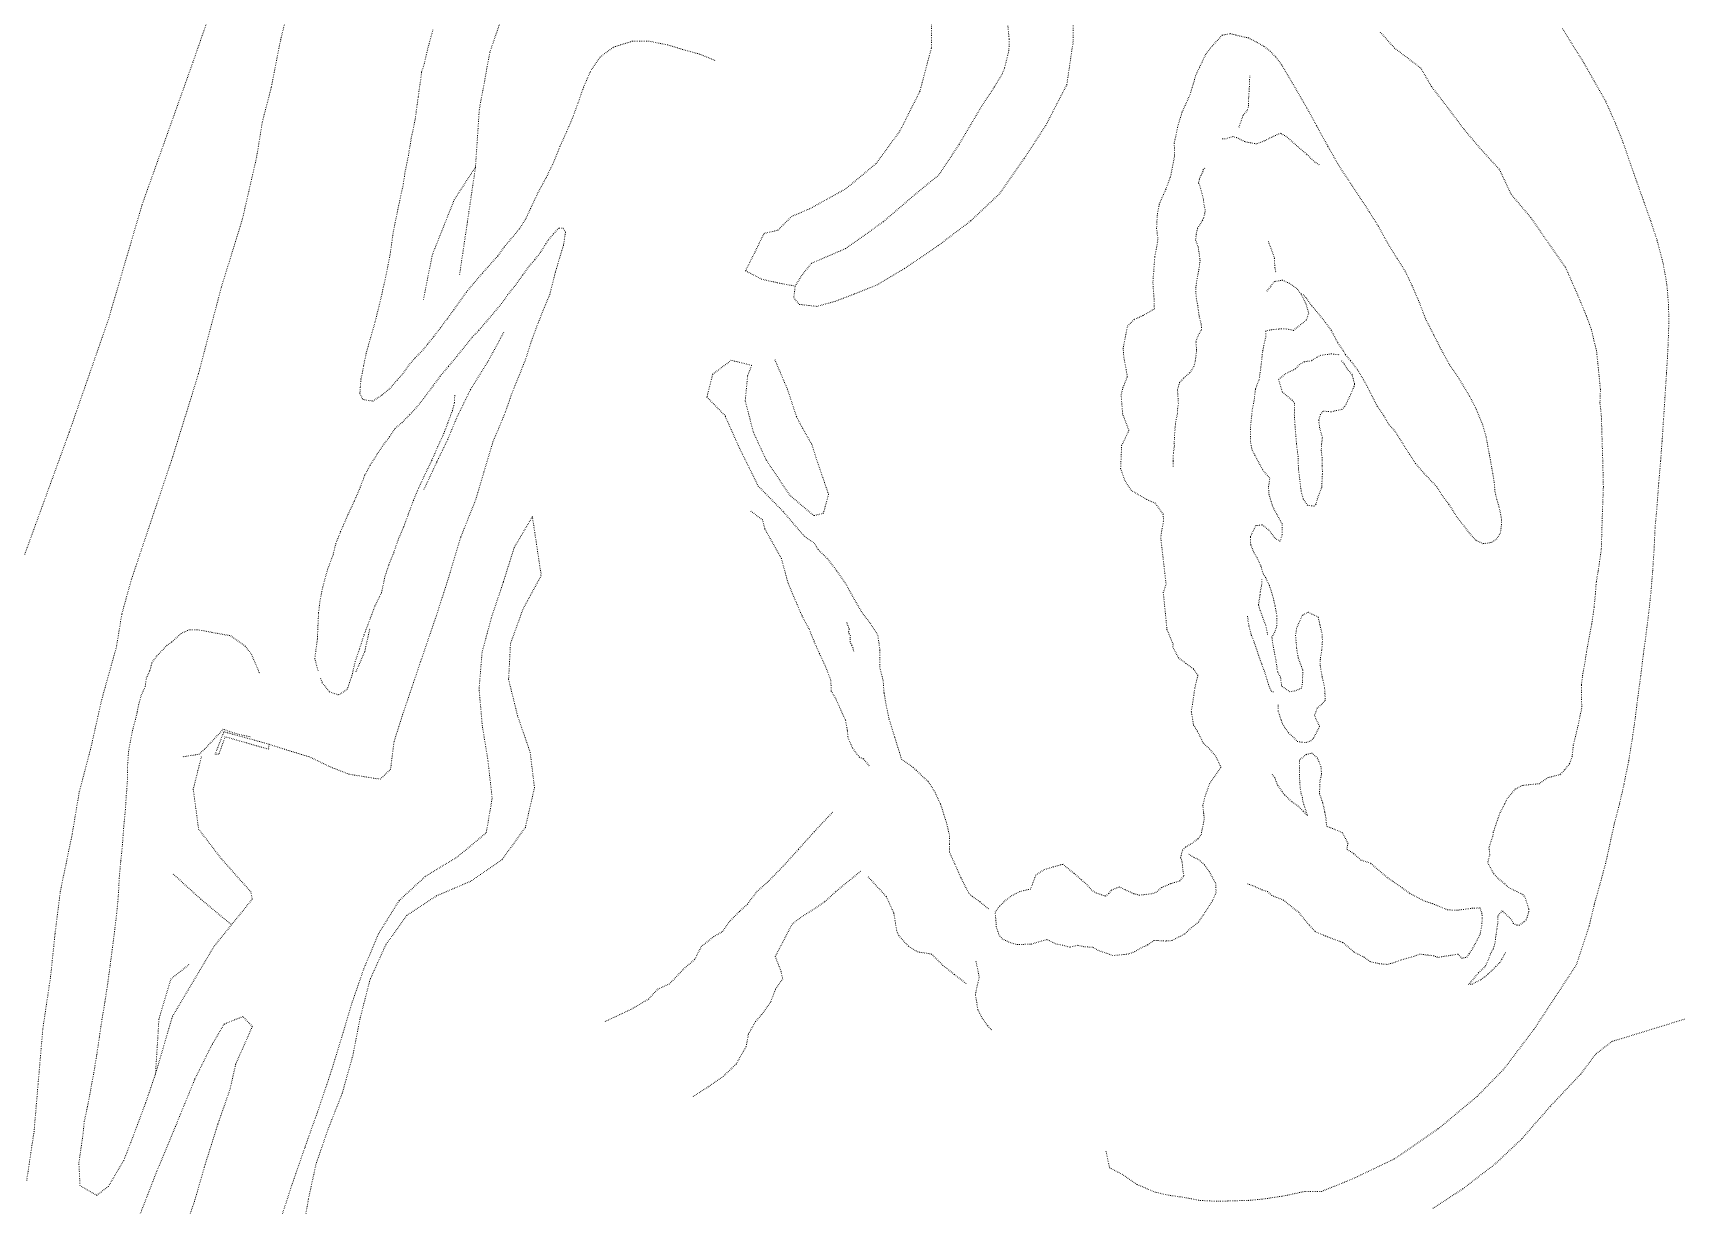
# Model space of a CAD drawing. Extents: x 682410 to 689460, y 7661803 to 7669124.
# Drawn here: x 686399.5 to 686728.9, y 7664879.8 to 7665114.4 of the extents above; entities that cross this region are included whole.
import ezdxf

# ---------------------------------------------------------------- set-up
doc = ezdxf.new("R2010")
doc.units = 0
doc.header["$MEASUREMENT"] = 0
doc.linetypes.add('DOT', pattern=[0.25, 0, -0.25])
doc.layers.add('02 TOE_Line', color=1, linetype='DOT', lineweight=20)

msp = doc.modelspace()

# ---------------------------------------------------------------- linework, layer by layer
at = {"layer": '02 TOE_Line'}
for points in [[(686397.88, 7665010, 3990.02), (686406.81, 7665034.5, 3989.93), (686414.63, 7665057, 3989.71), (686421.38, 7665080, 3990.02), (686431.56, 7665108.5, 3989.88), (686443.56, 7665143, 3989.99), (686447.69, 7665155.5, 3990.85), (686453.31, 7665160, 3990.77), (686456.81, 7665170, 3991.25), (686462.75, 7665185.5, 3992.61), (686469.62, 7665199, 3994.78), (686477.25, 7665205, 3995.68), (686488.94, 7665206.5, 3994.74), (686499.81, 7665204.5, 3994.83), (686513.44, 7665202.5, 3994.31), (686525.19, 7665194.5, 3994.1), (686535.69, 7665187.5, 3993.77)], [(686484.94, 7665066, 3976.13), (686486.5, 7665076.5, 3977.03), (686488.12, 7665087.5, 3978.21), (686488.88, 7665099, 3979.16), (686491, 7665110.5, 3980.62), (686494.94, 7665122, 3982.39), (686502.62, 7665134.5, 3984.16), (686508.5, 7665142, 3985.72), (686518, 7665148, 3987.18), (686530.06, 7665148.5, 3988.25), (686542.19, 7665148, 3990.06), (686554.62, 7665145.5, 3991.77)], [(686451.31, 7665122, 3980.71), (686449.12, 7665113, 3979.81), (686447.25, 7665103.5, 3978.96), (686445.44, 7665096.5, 3978.11), (686444.31, 7665089.5, 3977.75), (686441.44, 7665077, 3976.94), (686437.25, 7665063.5, 3976.4), (686432.63, 7665046, 3975.88), (686427.5, 7665029.5, 3975.78), (686419.25, 7665005, 3975.72), (686417.31, 7664998, 3975.37), (686416.25, 7664991.5, 3974.98), (686413.31, 7664981, 3974.26), (686411.06, 7664971, 3973.56), (686408.81, 7664962.5, 3972.94), (686407.38, 7664954, 3972.3), (686405, 7664942.5, 3971.63), (686403.94, 7664934, 3970.96), (686403.06, 7664925.5, 3970.28), (686401.5, 7664915, 3969.44), (686400.56, 7664904, 3968.7), (686399.75, 7664894.5, 3967.67), (686398.25, 7664884.5, 3966.94)], [(686594.71, 7665115.77, 3992.9), (686594.97, 7665113.08, 3992.94), (686594.91, 7665110.9, 3992.98), (686594.03, 7665107.32, 3993.08), (686593.51, 7665106.04, 3993.01), (686591.97, 7665103.5, 3992.92), (686589.45, 7665099.69, 3992.3), (686584.93, 7665092.04, 3992.4), (686580.87, 7665085.93, 3992.61), (686575.71, 7665081.71, 3992.73), (686569.72, 7665076.53, 3992.98), (686562.19, 7665071.19, 3993.13), (686555.37, 7665068.25, 3993.08), (686553.45, 7665065.84, 3994.33), (686552.12, 7665063.7, 3995.05), (686551.84, 7665061.38, 3996.39), (686552.92, 7665060.03, 3995.66), (686556.43, 7665059.63, 3995.57), (686560.1, 7665060.63, 3995.5), (686563.96, 7665062.11, 3995.47), (686568.49, 7665063.92, 3995.4), (686574.02, 7665067.21, 3995.34), (686580.76, 7665071.8, 3995.15), (686587.26, 7665076.74, 3994.83), (686593.12, 7665082.26, 3994.81), (686598.02, 7665089.31, 3994.64), (686602.28, 7665095.84, 3994.47), (686606.49, 7665104, 3994.45), (686607.78, 7665112.68, 3994.3), (686607.82, 7665122.33, 3994.08)], [(686552.12, 7665063.7, 3995.05), (686548.51, 7665064.37, 3993.89), (686545.41, 7665065.06, 3992.87), (686542.18, 7665066.76, 3992.85), (686544.09, 7665070.55, 3993.03), (686545.88, 7665074.23, 3993.11), (686548.64, 7665074.87, 3993.15), (686551.4, 7665077.62, 3993.21), (686555.23, 7665079.27, 3993.2), (686562.22, 7665083.15, 3993.08), (686568.33, 7665088.22, 3992.74), (686573.1, 7665094.76, 3992.41), (686577.09, 7665102.7, 3992.14), (686579.38, 7665111.33, 3992), (686579.48, 7665119.11, 3991.83)], [(686479.61, 7665115.01, 3981.39), (686478.84, 7665112.22, 3981.16), (686478.37, 7665110.44, 3980.93), (686477.91, 7665108.32, 3980.79), (686477.32, 7665106.5, 3980.65), (686477.13, 7665104.78, 3980.53), (686476.84, 7665103.03, 3980.42), (686476.66, 7665101.46, 3980.32), (686476.41, 7665099.8, 3980.17), (686476.07, 7665097.16, 3980.01), (686475.27, 7665093.33, 3979.74), (686474.7, 7665089.86, 3979.42), (686474.06, 7665086.7, 3979.2), (686473.64, 7665083.96, 3978.92), (686472.73, 7665079.76, 3978.6), (686472.2, 7665077.16, 3978.4), (686471.66, 7665074.56, 3978.21), (686471.1, 7665070.48, 3977.9), (686470.27, 7665066.11, 3977.57), (686469.67, 7665063.41, 3977.36), (686469.06, 7665060.7, 3977.16), (686468, 7665056.43, 3976.83), (686467.12, 7665053.34, 3976.59), (686466.23, 7665050.25, 3976.35), (686465.7, 7665047.61, 3976.15), (686465.17, 7665044.98, 3975.95), (686465.06, 7665043.42, 3975.84), (686464.97, 7665042.17, 3975.83), (686465.59, 7665041.01, 3975.71), (686467.57, 7665040.66, 3975.52), (686469.44, 7665041.91, 3975.32), (686470.98, 7665043.18, 3975.22), (686472.42, 7665044.84, 3975.07), (686473.57, 7665046.15, 3974.93), (686474.78, 7665047.85, 3974.64), (686476.06, 7665049.34, 3974.37), (686477.33, 7665050.61, 3974.13), (686478.56, 7665052.11, 3973.86), (686479.79, 7665053.61, 3973.56), (686481.09, 7665055.34, 3973.29), (686482.51, 7665057.19, 3973.01), (686483.77, 7665058.97, 3972.64), (686484.99, 7665060.65, 3972.32), (686486.33, 7665062.5, 3971.98), (686487.84, 7665064.36, 3971.65), (686489.5, 7665066.29, 3971.27), (686490.64, 7665067.56, 3970.94), (686492.59, 7665069.72, 3970.54), (686493.87, 7665071.51, 3970.2), (686495.43, 7665073.37, 3969.8), (686496.94, 7665075.19, 3969.51), (686498.21, 7665077.2, 3969.14), (686499.14, 7665079.21, 3968.84), (686500.63, 7665082.38, 3968.48), (686502.31, 7665085.47, 3968.49), (686503.69, 7665088.31, 3968.5), (686505.02, 7665091.61, 3968.51), (686506.39, 7665094.63, 3968.61), (686507.61, 7665097.51, 3968.55), (686508.66, 7665100.36, 3968.54), (686509.77, 7665103.51, 3968.55), (686511.12, 7665106.65, 3968.61), (686513.06, 7665109.53, 3968.58), (686515.77, 7665111.53, 3968.65), (686519.5, 7665112.7, 3968.63), (686523.05, 7665112.68, 3968.69), (686526.5, 7665111.99, 3968.59), (686529.81, 7665110.98, 3968.65), (686533.06, 7665110.09, 3968.66), (686536.01, 7665108.86, 3968.74)], [(686630.95, 7664949.99, 3995.54), (686631.98, 7664949.33, 3995.61), (686632.95, 7664948.9, 3996.05), (686634.07, 7664947.84, 3996.31), (686635.03, 7664946.5, 3996), (686636.33, 7664944.07, 3996.22), (686636.37, 7664942.31, 3996.3), (686635.66, 7664940.65, 3996.43), (686634.7, 7664939.2, 3996.05), (686633.8, 7664937.78, 3996.86), (686632.85, 7664936.4, 3997.33), (686630.95, 7664934.86, 3997.62), (686630, 7664933.97, 3997.72), (686629.24, 7664933.59, 3997.69), (686627.54, 7664932.71, 3997.32), (686626.26, 7664932.61, 3997.14), (686624.77, 7664932.7, 3997.38), (686623.94, 7664932.69, 3997.46), (686622.68, 7664931.82, 3997.12), (686621.38, 7664931.26, 3997.84), (686620.12, 7664930.49, 3998.31), (686618.86, 7664930.02, 3998.16), (686616.76, 7664929.79, 3998.37), (686615.74, 7664929.71, 3998.02), (686614.39, 7664930.18, 3997.69), (686612.79, 7664930.75, 3996.91), (686611.73, 7664931.36, 3996.78), (686609.88, 7664931.48, 3996.28), (686608.66, 7664931.76, 3997.29), (686607.06, 7664931.38, 3996.21), (686605.66, 7664931.77, 3996.65), (686604.32, 7664932.02, 3996.35), (686602.53, 7664932.91, 3996.22), (686599.35, 7664932, 3996.58), (686597.79, 7664931.95, 3996.71), (686596.58, 7664931.89, 3996.46), (686595.23, 7664932.26, 3996.37), (686593.64, 7664933, 3996.35), (686592.94, 7664933.82, 3995.96), (686592.35, 7664935.52, 3995.48), (686592.31, 7664936.66, 3994.8), (686592.14, 7664938.4, 3994.51), (686593.1, 7664939.65, 3994.52), (686594.03, 7664940.59, 3994.52), (686595.42, 7664941.66, 3994.5), (686597.08, 7664942.52, 3994.42), (686599.21, 7664943, 3994.45), (686599.48, 7664943.63, 3994.49), (686600.29, 7664945.84, 3994.58), (686602, 7664946.91, 3994.56), (686603.83, 7664947.47, 3994.63), (686605.68, 7664947.98, 3994.75), (686607.96, 7664946.15, 3994.68), (686609.44, 7664944.84, 3994.63), (686610.52, 7664943.96, 3994.72), (686611.4, 7664942.83, 3994.86), (686612.4, 7664942.23, 3994.77), (686614.26, 7664941.59, 3994.78), (686614.88, 7664942.1, 3994.87), (686615.45, 7664942.8, 3994.64), (686616.99, 7664943.45, 3994.7), (686618.2, 7664942.87, 3995.05), (686619.92, 7664942.07, 3994.78), (686621.03, 7664941.79, 3994.88), (686623.37, 7664942.06, 3994.88), (686624.33, 7664942.32, 3994.9), (686625.53, 7664943.35, 3994.93), (686627.35, 7664944.12, 3994.94), (686629.11, 7664944.64, 3995.01), (686629.95, 7664945.69, 3995), (686629.76, 7664946.56, 3995.01), (686629.58, 7664948.5, 3995.14), (686629.28, 7664949.35, 3995.11), (686629.67, 7664950.82, 3995.09), (686630.31, 7664951.46, 3995.16), (686631.55, 7664952.16, 3995.17), (686632.77, 7664953.08, 3995.16), (686633.41, 7664953.93, 3995.23), (686633.64, 7664955.19, 3995.39), (686634.01, 7664956.99, 3995.37), (686633.89, 7664958.21, 3995.36), (686633.73, 7664959.77, 3995.4), (686634.15, 7664961.49, 3995.39), (686635.08, 7664964.1, 3995.47), (686637.36, 7664967.39, 3995.34), (686636.3, 7664969.62, 3995.36), (686635.1, 7664971.01, 3995.57), (686633.82, 7664972.24, 3995.58), (686632.66, 7664974.59, 3995.47), (686631.88, 7664975.82, 3995.53), (686631.42, 7664978.51, 3995.67), (686631.81, 7664981, 3995.91), (686632.12, 7664983.27, 3995.93), (686632.75, 7664985.82, 3995.57), (686631.84, 7664987.07, 3995.62), (686630.32, 7664988.19, 3995.72), (686628.86, 7664989.3, 3995.6), (686627.72, 7664991.46, 3995.59), (686627.78, 7664992, 3995.6), (686626.55, 7664994.98, 3995.54), (686625.81, 7665002.37, 3995.52), (686626.37, 7665004.03, 3995.55), (686625.29, 7665013.41, 3995.69), (686625.87, 7665016.84, 3995.73), (686625.76, 7665018.02, 3995.69), (686624.19, 7665020.25, 3995.72), (686622.46, 7665021.01, 3995.73), (686619.44, 7665022.77, 3995.7), (686618.13, 7665024.72, 3996.34), (686617.27, 7665027.15, 3995.99), (686617.48, 7665031.83, 3995.81), (686618.27, 7665033.41, 3995.58), (686618.93, 7665034.8, 3995.51), (686617.67, 7665038.12, 3995.4), (686617.37, 7665041.92, 3995.48), (686617.76, 7665043.43, 3995.53), (686618.62, 7665045.58, 3995.53), (686617.93, 7665049.31, 3995.41), (686617.78, 7665051.21, 3995.49), (686618.65, 7665055.69, 3995.64), (686620.04, 7665057.04, 3995.52), (686621.76, 7665057.8, 3995.49), (686624.03, 7665059.13, 3995.66), (686623.96, 7665061.13, 3995.37), (686623.73, 7665064.46, 3995.34), (686624.11, 7665069.58, 3995.24), (686624.75, 7665073.05, 3995.15), (686624.47, 7665075.25, 3995.25), (686624.61, 7665077.84, 3995.19), (686624.98, 7665080.06, 3995.02), (686626.33, 7665083.09, 3994.93), (686627.28, 7665085.65, 3994.95), (686628.06, 7665089.71, 3995.02), (686628.01, 7665092.29, 3994.97), (686628.71, 7665095.7, 3994.87), (686629.58, 7665098.52, 3994.84), (686631.18, 7665102.04, 3994.87), (686631.87, 7665104.32, 3994.78), (686632.25, 7665105.74, 3994.79), (686633.06, 7665107.48, 3994.75), (686634.4, 7665110.25, 3994.64), (686635.63, 7665111.78, 3994.85), (686637.61, 7665113.92, 3994.85), (686639.21, 7665114.22, 3994.77), (686640.37, 7665113.91, 3994.82), (686642.84, 7665113.35, 3994.96), (686644.63, 7665112.45, 3995.17), (686646.06, 7665111.61, 3995.38), (686647.2, 7665110.68, 3995.36), (686648.37, 7665109.5, 3995.58), (686649.53, 7665107.93, 3995.72), (686651.63, 7665104.38, 3996.25), (686654.58, 7665099.29, 3996.7), (686656.52, 7665095.75, 3997.1), (686658.77, 7665091.65, 3997.45), (686661, 7665087.73, 3997.91), (686663.53, 7665083.91, 3998.32), (686665.25, 7665081.3, 3998.65), (686667.1, 7665078.49, 3999.02), (686668.86, 7665075.66, 3999.41), (686670.73, 7665072.27, 3999.78), (686672.68, 7665069.13, 4000.11), (686674.22, 7665066.7, 4000.35), (686675.63, 7665063.75, 4000.58), (686677.05, 7665060.47, 4000.99), (686678.3, 7665057.17, 4001.31), (686679.98, 7665053.9, 4001.58), (686681.25, 7665051.36, 4001.89), (686683.11, 7665047.95, 4002.31), (686685.04, 7665045.12, 4002.66), (686687.12, 7665041.65, 4003.1), (686688.47, 7665039.04, 4003.38), (686689.75, 7665035.94, 4003.71), (686690.45, 7665033.47, 4003.92), (686690.79, 7665031.61, 4004.12), (686691.14, 7665029.73, 4004.16), (686691.54, 7665027.58, 4004.37), (686691.75, 7665026.24, 4004.53), (686692.07, 7665024.43, 4004.73), (686692.19, 7665022.71, 4004.72), (686692.56, 7665021.03, 4004.96), (686693.05, 7665019.41, 4005.06), (686693.47, 7665017.45, 4005.25), (686693.54, 7665015.92, 4005.52), (686693.27, 7665014.27, 4005.76), (686692.58, 7665013.09, 4005.91), (686691.43, 7665012.36, 4005.95), (686689.85, 7665012.14, 4006.26), (686688.39, 7665012.81, 4006.61), (686687.07, 7665014.29, 4006.86), (686686.03, 7665015.66, 4007.14), (686684.71, 7665017.29, 4007.35), (686683.99, 7665018.45, 4007.39), (686682.99, 7665020.03, 4007.59), (686681.7, 7665021.7, 4007.68), (686680.56, 7665023.52, 4007.8), (686678.89, 7665025.29, 4007.79), (686677.98, 7665026.27, 4007.77), (686676.31, 7665028.2, 4007.75), (686675.11, 7665030.06, 4007.72), (686674.36, 7665031.2, 4007.8), (686673.17, 7665033.14, 4007.78), (686672.05, 7665034.83, 4007.88), (686670.91, 7665036.09, 4007.89), (686669.94, 7665037.78, 4008), (686668.63, 7665039.65, 4008.1), (686667.55, 7665041.8, 4008.26), (686666.71, 7665043.46, 4008.28), (686665.86, 7665045.01, 4008.36), (686664.67, 7665047, 4008.42), (686663.27, 7665048.8, 4008.4), (686662.3, 7665049.98, 4008.4), (686661.81, 7665050.8, 4008.45), (686660.75, 7665052.32, 4008.81), (686660.29, 7665053.22, 4008.94), (686659.42, 7665054.84, 4008.83), (686658.3, 7665056.36, 4008.85), (686656.99, 7665058.03, 4008.77), (686655.57, 7665059.72, 4008.8), (686654.38, 7665061.37, 4009.02), (686653.76, 7665062.09, 4009.13)], [(686614.34, 7664890.54, 4015.25), (686615.06, 7664887.22, 4016.02), (686617.57, 7664885.94, 4016.02), (686620.59, 7664883.86, 4016.46), (686624.14, 7664882.38, 4016.86), (686626.51, 7664881.8, 4017.15), (686630.39, 7664881.24, 4017.59), (686633.25, 7664880.69, 4017.85), (686636.53, 7664880.53, 4018.19), (686638.89, 7664880.59, 4018.49), (686642.87, 7664880.71, 4018.83), (686645.57, 7664880.95, 4018.96), (686649.6, 7664881.54, 4019.18), (686654.19, 7664882.5, 4018.67), (686657.5, 7664882.5, 4018.5), (686663.69, 7664885, 4017.77), (686672.06, 7664889, 4016.91), (686680.81, 7664895, 4015.74), (686688.62, 7664901.5, 4014.61), (686694, 7664907, 4013.73), (686700.06, 7664915, 4012.78), (686708.51, 7664927.85, 4011.51), (686709.82, 7664931.85, 4011.23), (686711.1, 7664935.72, 4011.04), (686712.11, 7664940.01, 4010.83), (686713.23, 7664943.99, 4010.74), (686714.35, 7664948.12, 4010.61), (686715.26, 7664952.2, 4010.53), (686716.13, 7664956.23, 4010.49), (686717.17, 7664960.18, 4010.41), (686718.08, 7664964.13, 4010.37), (686718.98, 7664968.68, 4010.33), (686719.72, 7664973.21, 4010.3), (686720.33, 7664977.55, 4010.28), (686720.85, 7664981.75, 4010.23), (686721.4, 7664985.74, 4010.19), (686721.92, 7664990.08, 4010.21), (686722.49, 7664994.26, 4010.25), (686722.99, 7664998.27, 4010.27), (686723.44, 7665002.41, 4010.31), (686723.79, 7665006.8, 4010.33), (686724.06, 7665010.9, 4010.32), (686724.27, 7665015.41, 4010.3), (686724.68, 7665019.96, 4010.26), (686724.99, 7665024.35, 4010.21), (686725.38, 7665028.71, 4010.19), (686725.67, 7665032.79, 4010.17), (686725.96, 7665037.16, 4010.17), (686726.25, 7665041.68, 4010.2), (686726.55, 7665046.34, 4010.24), (686726.83, 7665050.97, 4010.24), (686726.99, 7665055.45, 4010.26), (686726.98, 7665059.61, 4010.3), (686726.64, 7665063.88, 4010.27), (686725.87, 7665068.3, 4010.25), (686724.66, 7665072.88, 4010.16), (686723.38, 7665076.76, 4010.1), (686722, 7665080.64, 4010.04), (686720.61, 7665084.52, 4009.97), (686719.22, 7665088.49, 4009.91), (686717.84, 7665092.5, 4009.88), (686716.31, 7665096.31, 4009.88), (686714.38, 7665100.67, 4009.93), (686712.02, 7665104.81, 4009.88), (686710.01, 7665108.37, 4009.89), (686707.82, 7665111.85, 4009.86), (686705.65, 7665115.4, 4009.81)], [(686669.26, 7665114.48, 3996.35), (686672.1, 7665111.33, 3996.59), (686677.34, 7665107.34, 3997.06), (686679.51, 7665103.63, 3997.35), (686682.95, 7665099.14, 3997.98), (686686.03, 7665095.03, 3998.43), (686689.42, 7665091.06, 3998.73), (686693.14, 7665086.98, 3998.93), (686695.47, 7665082.01, 3999.49), (686699.37, 7665077.4, 3999.71), (686702.79, 7665072.48, 4000.08), (686706.35, 7665067.41, 4000.45), (686708.84, 7665061.75, 4000.83), (686710.53, 7665057.71, 4001.29), (686711.52, 7665054.95, 4001.58), (686712.07, 7665052.6, 4002.04), (686712.54, 7665050.74, 4002.07), (686712.82, 7665048.16, 4002.37), (686713.03, 7665045.98, 4002.47), (686713.32, 7665042.97, 4002.71), (686713.23, 7665040.36, 4002.98), (686713.51, 7665037.67, 4003.23), (686713.59, 7665035.07, 4003.48), (686713.79, 7665028.55, 4003.94), (686713.91, 7665023.51, 4004.34), (686713.68, 7665017.19, 4004.82), (686713.5, 7665011.06, 4005.29), (686712.88, 7665006.69, 4005.79), (686712.48, 7665004.38, 4006.01), (686712.31, 7665002, 4006.31), (686712.05, 7664999.39, 4006.46), (686711.58, 7664996.03, 4006.57), (686710.92, 7664992.64, 4006.77), (686710.52, 7664990.37, 4006.93), (686710.14, 7664987.92, 4007.14), (686709.75, 7664985.74, 4007.19), (686709.5, 7664983.79, 4007.29), (686709.58, 7664979.23, 4007.51), (686708.75, 7664975.3, 4007.39), (686707.88, 7664971.75, 4007.37), (686707.66, 7664969.56, 4007.42), (686707.13, 7664968.07, 4007.38), (686706.15, 7664966.85, 4007.26), (686705.27, 7664965.93, 4007.34), (686702.84, 7664965.31, 4007.51), (686701.06, 7664964.09, 4007.61), (686697.69, 7664963.76, 4007.76), (686696.27, 7664963.02, 4007.82), (686694.67, 7664961.14, 4007.87), (686694.09, 7664959.93, 4007.99), (686693.14, 7664958.1, 4008.01), (686691.88, 7664954.38, 4008.1), (686691.78, 7664953.62, 4008.13), (686691.01, 7664951.33, 4008.47), (686691.16, 7664949.89, 4008.57), (686690.76, 7664948.29, 4008.54), (686691.98, 7664946.04, 4008.51), (686692.89, 7664945.08, 4008.61), (686694.19, 7664944.07, 4008.54), (686694.93, 7664943.31, 4008.62), (686696.61, 7664942.5, 4008.39), (686697.76, 7664941.94, 4008.55), (686698.19, 7664941.47, 4008.48), (686699.01, 7664938.97, 4008.68), (686698.97, 7664938.44, 4008.73), (686698.66, 7664937.38, 4008.77), (686698.46, 7664936.83, 4008.85), (686698.01, 7664936.47, 4008.84), (686697.18, 7664935.8, 4008.99), (686696.58, 7664935.79, 4009.03), (686695.88, 7664936.14, 4009.05), (686695.6, 7664936.82, 4008.97), (686693.64, 7664938.69, 4008.82), (686692.79, 7664937.65, 4008.48), (686692.78, 7664936.24, 4008.54), (686692.6, 7664935.01, 4008.48), (686692.33, 7664933.31, 4008.41), (686692.22, 7664932.23, 4008.34), (686691.85, 7664930.99, 4008.16), (686691.29, 7664930.08, 4008.05), (686690.96, 7664929.03, 4007.83), (686690.28, 7664927.55, 4007.68), (686688.9, 7664926.25, 4007.41), (686687.83, 7664924.94, 4007.16), (686686.91, 7664923.93, 4006.84), (686687.65, 7664924, 4006.93), (686689.45, 7664924.9, 4007.13), (686690.15, 7664925.46, 4007.26), (686690.86, 7664926.02, 4007.32), (686691.56, 7664926.7, 4007.44), (686692.41, 7664927.52, 4007.68), (686693.16, 7664928.29, 4007.82), (686693.61, 7664928.97, 4007.89), (686694.06, 7664929.92, 4008.19), (686694.36, 7664930.34, 4008.53)], [(686643.13, 7665105.8, 3997.04), (686643.02, 7665103.03, 3996.36), (686642.89, 7665101.34, 3996.45), (686642.9, 7665099.78, 3997.06), (686642.62, 7665098.83, 3997.55), (686641.79, 7665097.89, 3998.23), (686640.89, 7665095.27, 3998.28)], [(686657.01, 7665087.98, 3999.18), (686656.13, 7665088.52, 3998.86), (686654.5, 7665090.12, 3999.33), (686652.78, 7665091.55, 3999.14), (686650.43, 7665093.63, 3999.32), (686649.28, 7665094.27, 3998.47), (686647.48, 7665093.51, 3998.18), (686646.01, 7665092.73, 3998.69), (686644.45, 7665092.16, 3999.14), (686643.33, 7665092.37, 3998.86), (686642.12, 7665092.61, 3998.64), (686640.49, 7665093.4, 3998.11), (686639.74, 7665093.62, 3998.01), (686638.4, 7665093.19, 3997.89), (686637.45, 7665093.18, 3998.09)], [(686488.12, 7665087.5, 3978.21), (686483.88, 7665081, 3978.43), (686481.69, 7665075.5, 3978.64), (686479.5, 7665070, 3978.21), (686477.69, 7665061, 3976.92)], [(686627.78, 7665027.5, 3998.28), (686627.8, 7665028.72, 3998.33), (686627.83, 7665030.36, 3997.62), (686628.04, 7665031.68, 3997.4), (686628, 7665032.22, 3997.65), (686628.04, 7665033.35, 3997.4), (686628.09, 7665034.36, 3997.81), (686628.19, 7665035.52, 3997.85), (686628.37, 7665036.98, 3997.65), (686628.64, 7665038.1, 3997.55), (686628.7, 7665039.43, 3997.39), (686628.84, 7665040.11, 3997.3), (686628.71, 7665042.08, 3996.92), (686628.66, 7665042.93, 3996.88), (686629.07, 7665044.37, 3996.86), (686629.93, 7665045.32, 3996.9), (686631.13, 7665046.36, 3997.28), (686631.93, 7665047.59, 3997.36), (686632.23, 7665048.73, 3997.23), (686632.28, 7665049.08, 3997.13), (686632.48, 7665050.94, 3997.1), (686632.34, 7665052.59, 3997.55), (686632.82, 7665053.85, 3998.31), (686633.49, 7665054.99, 3997.98), (686633.39, 7665056.11, 3997.67), (686632.98, 7665057.68, 3997.93), (686632.82, 7665058.99, 3998.25), (686632.7, 7665059.8, 3998.27), (686632.37, 7665061.52, 3998.21), (686632.33, 7665063.42, 3997.83), (686632.57, 7665065.2, 3998), (686632.95, 7665066.98, 3997.9), (686633.17, 7665068.83, 3998), (686632.81, 7665071.49, 3997.41), (686632.29, 7665072.85, 3996.95), (686632.41, 7665074.08, 3997.17), (686632.67, 7665075.29, 3997.31), (686633.25, 7665076.15, 3997.32), (686633.67, 7665076.89, 3997.35), (686633.91, 7665077.41, 3997.36), (686634.14, 7665078.3, 3997.15), (686634.2, 7665078.99, 3997.04), (686633.95, 7665080, 3997.17), (686633.84, 7665081.12, 3996.85), (686633.31, 7665083.15, 3996.24), (686633.1, 7665083.84, 3995.99), (686632.87, 7665084.31, 3996.11), (686633.05, 7665085.11, 3996.04), (686633.38, 7665085.91, 3996.09), (686633.74, 7665086.56, 3996.32), (686633.8, 7665087, 3996.51), (686634.19, 7665087.38, 3996.74)], [(686446.81, 7664972, 3968.43), (686449.89, 7664970.98, 3967.94), (686454.82, 7664969.5, 3967.16), (686459.13, 7664967.43, 3966.23), (686462.81, 7664966, 3965.55), (686469.06, 7664965, 3965.44), (686471.12, 7664967, 3965.7), (686471.81, 7664972.5, 3965.81), (686473.56, 7664978, 3965.91), (686477.12, 7664988.5, 3966.22), (686480.38, 7664998, 3966.49), (686482.94, 7665006, 3966.67), (686485.19, 7665013.5, 3966.83), (686488.19, 7665021, 3967.01), (686489.81, 7665026.5, 3967.29), (686491.62, 7665032.5, 3966.96), (686494.12, 7665038.5, 3967.5), (686495.37, 7665042.13, 3967.6), (686496.94, 7665046, 3967.71), (686498.09, 7665048.87, 3967.76), (686499.25, 7665052.5, 3967.82), (686500.46, 7665055.78, 3967.85), (686502.13, 7665060, 3967.88), (686502.98, 7665061.96, 3967.83), (686504.12, 7665066.5, 3967.74), (686504.98, 7665069.43, 3967.85), (686505.75, 7665071.89, 3967.94), (686506.13, 7665074.5, 3968.03), (686505.69, 7665075.27, 3968.13), (686504.74, 7665075.28, 3968.61), (686503.75, 7665074.13, 3968.91), (686502.64, 7665072.86, 3969.24), (686502.21, 7665072.15, 3969.41), (686501.13, 7665070.46, 3969.77), (686499.97, 7665068.96, 3970.05), (686498.86, 7665067.71, 3970.36), (686497.55, 7665065.86, 3970.72), (686495.93, 7665063.65, 3970.98), (686494.56, 7665061.95, 3971.3), (686493.36, 7665060.21, 3971.63), (686491.79, 7665058.35, 3971.95), (686490.24, 7665056.52, 3972.3), (686488.77, 7665054.8, 3972.67), (686487.45, 7665053.45, 3972.98), (686485.95, 7665051.56, 3973.39), (686484.36, 7665049.63, 3973.79), (686482.7, 7665047.59, 3974.23), (686481.05, 7665045.64, 3974.57), (686479.64, 7665043.74, 3974.84), (686477.99, 7665041.51, 3975.09), (686476.46, 7665039.6, 3975.29), (686474.92, 7665037.91, 3975.37), (686473.43, 7665036.42, 3975.31), (686471.93, 7665035.1, 3975.32), (686470.91, 7665033.51, 3975.38), (686469.67, 7665031.94, 3975.35), (686468.38, 7665029.96, 3975.26), (686467.03, 7665027.82, 3975.3), (686465.95, 7665025.83, 3975.25), (686465.02, 7665023.36, 3975.11), (686463.85, 7665020.63, 3975.06), (686462.56, 7665017.88, 3974.99), (686461.1, 7665014.52, 3974.92), (686460.16, 7665012.16, 3974.88), (686459.61, 7665009.89, 3974.86), (686458.49, 7665006.94, 3974.95), (686457.51, 7665003.32, 3974.9), (686456.98, 7665000.51, 3974.84), (686456.7, 7664998.26, 3974.84), (686456.58, 7664995.71, 3975.08), (686456.46, 7664993.03, 3975.15), (686455.96, 7664989.14, 3975.1), (686456.48, 7664987.11, 3974.76), (686456.63, 7664986.67, 3974.68)], [(686648.31, 7665066.54, 4010.61), (686648.14, 7665067.41, 4010.24), (686648.06, 7665069.25, 4009.64), (686647.53, 7665070.88, 4009.78), (686646.95, 7665072.25, 4010.35), (686646.85, 7665072.73, 4010.62)], [(686648.79, 7664979.88, 4009.29), (686648.8, 7664978.65, 4009.19), (686649.41, 7664976.79, 4009.12), (686649.68, 7664976.06, 4009.21), (686650.2, 7664975.23, 4009.44), (686650.89, 7664974.27, 4009.24), (686651.93, 7664973.34, 4009.02), (686652.67, 7664972.54, 4008.84), (686653.66, 7664972.39, 4008.78), (686654.4, 7664972.35, 4008.76), (686655.35, 7664972.67, 4008.73), (686655.93, 7664973.27, 4008.78), (686657.11, 7664975.59, 4008.46), (686656.33, 7664977.14, 4008.53), (686656.11, 7664977.83, 4008.55), (686656.61, 7664979.21, 4008.78), (686657.61, 7664980.06, 4008.51), (686658.25, 7664980.77, 4008.35), (686658.17, 7664982.1, 4008.35), (686658.1, 7664983.33, 4008.44), (686657.62, 7664985.51, 4008.33), (686657.22, 7664987.79, 4008.31), (686657.25, 7664988.97, 4007.38), (686657.53, 7664990.86, 4008.26), (686657.66, 7664992.53, 4008.25), (686657.63, 7664993.94, 4008.15), (686657.17, 7664995.9, 4008.07), (686656.81, 7664997.47, 4008.14), (686654.8, 7664998.41, 4008.16), (686653.65, 7664997.82, 4008.63), (686652.51, 7664995.23, 4008.78), (686652.29, 7664993.81, 4008.68), (686652.51, 7664991.2, 4008.74), (686652.84, 7664989.25, 4008.77), (686653.77, 7664986.77, 4008.89), (686653.7, 7664985.44, 4008.55), (686653.64, 7664983.98, 4008.75), (686653.45, 7664983.22, 4008.74), (686652.17, 7664982.67, 4008.84), (686651.15, 7664982.5, 4008.88), (686649.5, 7664983.64, 4008.99), (686649.28, 7664985.41, 4008.89), (686648.69, 7664986.53, 4009), (686648.29, 7664989.21, 4008.89), (686647.87, 7664991.31, 4009.04), (686647.54, 7664993.41, 4008.99), (686648.12, 7664994.4, 4008.93), (686648.56, 7664995.72, 4009.08), (686648.57, 7664997.75, 4008.86), (686648.19, 7664999.7, 4008.86), (686648.04, 7665000.38, 4008.8), (686647.64, 7665001.99, 4008.77), (686647.06, 7665003.74, 4008.87), (686646.27, 7665005.4, 4008.85), (686645.75, 7665006.23, 4008.91), (686645.37, 7665007.65, 4008.98), (686644.58, 7665009.3, 4009.04), (686643.9, 7665010.47, 4009.03), (686643.32, 7665011.92, 4009.16), (686643.24, 7665013.54, 4009.3), (686644.34, 7665015.75, 4009.4), (686645.62, 7665015.92, 4009.15), (686646.97, 7665014.83, 4008.86), (686648.18, 7665013.23, 4008.74), (686649.21, 7665012.62, 4008.79), (686649.61, 7665013.94, 4008.58), (686649.59, 7665016.1, 4008.45), (686648.49, 7665018.11, 4008.52), (686647.86, 7665019.26, 4008.54), (686647.64, 7665019.86, 4008.55), (686646.95, 7665022.04, 4008.8), (686646.87, 7665023.52, 4008.63), (686647.14, 7665025.28, 4009.16), (686645.97, 7665026.56, 4008.88), (686645.66, 7665027.01, 4008.91), (686644.85, 7665028.51, 4008.75), (686644.14, 7665029.83, 4008.54), (686643.54, 7665031.06, 4008.52), (686643.27, 7665032.49, 4008.67), (686643.26, 7665035.29, 4009.28), (686643.36, 7665036.42, 4009.44), (686643.64, 7665039.1, 4008.83), (686644.05, 7665041.22, 4008.94), (686644.27, 7665043.16, 4008.87), (686645, 7665044.97, 4008.9), (686645.36, 7665047.53, 4008.97), (686645.71, 7665050.74, 4008.91), (686646.31, 7665053.49, 4008.97), (686646.33, 7665054.74, 4009.03), (686647.42, 7665054.95, 4008.93), (686649.08, 7665055.11, 4008.82), (686650.47, 7665055.12, 4008.82), (686651.87, 7665054.83, 4008.76), (686654.48, 7665056.91, 4008.8), (686654.92, 7665058.3, 4008.79), (686654.38, 7665060.12, 4008.94), (686653.39, 7665062.15, 4009.23), (686652.54, 7665063.22, 4009.59), (686651.05, 7665064.25, 4009.82), (686649.67, 7665064.86, 4009.68), (686648.05, 7665064.61, 4009.87), (686647.25, 7665063.56, 4010.14), (686646.41, 7665062.53, 4010.42)], [(686477.81, 7665023, 3972.78), (686480.38, 7665028.5, 3972.47), (686482.56, 7665033, 3972.03), (686484.44, 7665037.5, 3971.56), (686487.12, 7665043, 3971.12), (686490.56, 7665048.5, 3970.92), (686493.81, 7665054.5, 3970.25)], [(686548.06, 7665048.96, 3995.64), (686550.59, 7665042.99, 3995.58), (686552.39, 7665037.52, 3995.56), (686553.62, 7665035.2, 3995.55), (686555.42, 7665032.07, 3995.54), (686556.5, 7665028.73, 3995.53), (686558.81, 7665021.99, 3995.53), (686557.75, 7665018.22, 3995.43), (686555.84, 7665017.75, 3995.29), (686551.09, 7665021.76, 3994.66), (686546.31, 7665028.9, 3993.89), (686543.73, 7665034.49, 3993.49), (686542.13, 7665040.72, 3993.01), (686542.6, 7665045.76, 3992.92), (686543.41, 7665047.83, 3992.89), (686539.33, 7665048.84, 3993.05), (686535.61, 7665046.05, 3993.06), (686534.45, 7665041.47, 3993.08), (686538.17, 7665037.68, 3993.23), (686538.14, 7665037.58, 3993.18), (686540.98, 7665031.24, 3993.57), (686544.72, 7665023.66, 3994.07), (686549.76, 7665018.53, 3994.75), (686554.01, 7665013.57, 3995.21), (686555.97, 7665012.26, 3995.17), (686556.7, 7665010.97, 3995.25), (686558.63, 7665009.08, 3995.24), (686560.46, 7665006.67, 3995.22), (686562.26, 7665004.07, 3995.12), (686564.12, 7665000.72, 3994.94), (686565.51, 7664998.34, 3994.96), (686567.18, 7664996.15, 3995), (686568.65, 7664993.86, 3994.94), (686569.09, 7664990.81, 3994.97), (686569.06, 7664987.31, 3994.97), (686569.72, 7664984.84, 3994.98), (686569.91, 7664982.21, 3994.97), (686570.34, 7664979.85, 3994.95), (686570.93, 7664976.96, 3994.95), (686572.05, 7664973.39, 3994.9), (686573.41, 7664969, 3995.31), (686575.76, 7664967.34, 3995.46), (686576.36, 7664966.78, 3995.12), (686578.07, 7664965.11, 3995), (686578.78, 7664964.52, 3995.15), (686580.17, 7664962.31, 3995.25), (686580.67, 7664961.13, 3995.09), (686581.24, 7664960, 3995.08), (686582.41, 7664956.28, 3995.64), (686582.99, 7664953.87, 3995.44), (686583.01, 7664951.95, 3995.12), (686583, 7664950.39, 3995.55), (686584.13, 7664947.93, 3994.95), (686585.32, 7664945.24, 3994.83), (686586.91, 7664942.1, 3994.72), (686587.6, 7664941.53, 3994.67), (686589.12, 7664940.43, 3994.56), (686590.9, 7664939, 3994.59)], [(686660.97, 7665049.96, 4008.41), (686659.42, 7665050.12, 4008.48), (686657.32, 7665049.84, 4008.89), (686656.49, 7665049.43, 4009.1), (686655.5, 7665048.75, 4008.84), (686654, 7665048.53, 4008.56), (686653.08, 7665047.99, 4008.42), (686652.25, 7665047.11, 4008.47), (686650.35, 7665046.2, 4008.57), (686648.9, 7665045.02, 4008.41), (686649.65, 7665042.45, 4008.35), (686651.61, 7665040.88, 4008.36), (686652.1, 7665040.17, 4008.39), (686652.04, 7665038.14, 4008.33), (686652.21, 7665035.37, 4008.27), (686652.48, 7665032.1, 4008.07), (686652.78, 7665029.6, 4007.97), (686652.87, 7665027.11, 4008.16), (686653.17, 7665024.62, 4008.08), (686653.42, 7665022.61, 4008.15), (686653.83, 7665021.08, 4008.31), (686654.72, 7665019.8, 4008.25), (686656.05, 7665019.65, 4008.24), (686656.37, 7665020.04, 4008.21), (686656.66, 7665021.11, 4008.25), (686657.53, 7665023.45, 4008.16), (686657.66, 7665026.17, 4008.18), (686657.64, 7665027.73, 4008.19), (686657.64, 7665029, 4008.13), (686657.43, 7665030.82, 4008.16), (686657.51, 7665032.12, 4008.21), (686657.66, 7665033.36, 4008.18), (686657.1, 7665035.34, 4008.3), (686656.93, 7665036.91, 4008.25), (686657.25, 7665038, 4008.32), (686657.8, 7665038.68, 4008.41), (686659.48, 7665038.51, 4008.21), (686660.11, 7665038.7, 4008.2), (686661.54, 7665039.01, 4008.32), (686662.2, 7665039.66, 4008.31), (686663.27, 7665041.87, 4008.23), (686663.99, 7665043.6, 4008.3), (686664.1, 7665044.14, 4008.33), (686663.59, 7665045.98, 4008.32), (686662.64, 7665047.09, 4008.51), (686662.04, 7665048.11, 4008.42), (686661.42, 7665048.81, 4008.49)], [(686457.12, 7664985.17, 3974.4), (686457.45, 7664984.32, 3974.28), (686458.88, 7664982.47, 3973.89), (686460.72, 7664981.87, 3973.58), (686462.44, 7664982.99, 3973.81), (686463.39, 7664985.76, 3974.07), (686464.03, 7664988.56, 3974.02), (686464.93, 7664991.13, 3974.07), (686465.82, 7664993.94, 3974.08), (686467.09, 7664997.27, 3973.86), (686468, 7664999.68, 3973.84), (686469.33, 7665002.38, 3973.67), (686469.95, 7665005.45, 3973.73), (686470.8, 7665007.97, 3973.92), (686471.79, 7665010.43, 3973.77), (686472.69, 7665013.07, 3973.8), (686473.76, 7665015.53, 3973.73), (686474.68, 7665018.06, 3973.76), (686475.73, 7665020.85, 3973.62), (686476.77, 7665023.32, 3973.47), (686478.24, 7665026.52, 3973.36), (686479.41, 7665028.85, 3973.16), (686480.57, 7665031.57, 3973.06), (686481.79, 7665034.21, 3973.15), (686482.6, 7665036.38, 3972.84), (686483.49, 7665038.74, 3972.75), (686483.91, 7665040.36, 3972.67), (686483.97, 7665041.88, 3972.67)], [(686543.25, 7665018.63, 3995.21), (686545.58, 7665016.92, 3994.98), (686546.06, 7665015.06, 3995.08), (686549.35, 7665009.2, 3995.49), (686550.71, 7665004.2, 3995.58), (686553.49, 7664997.67, 3994.89), (686554.96, 7664994.97, 3994.95), (686555.94, 7664992.5, 3995.11), (686556.99, 7664990.12, 3995.31), (686558.15, 7664987.67, 3995.01), (686559.24, 7664984.84, 3994.54), (686559.35, 7664982.65, 3994.31), (686560.28, 7664981.06, 3994.72), (686561.52, 7664978.24, 3995.03), (686562.21, 7664976.79, 3995.23), (686562.57, 7664974.65, 3995.42), (686562.71, 7664973.29, 3996.2), (686563.63, 7664971.14, 3996.05), (686565, 7664969.39, 3996.14), (686565.77, 7664969.1, 3996.67), (686567.11, 7664967.5, 3996.65)], [(686449.03, 7664876.67, 3962.93), (686451.45, 7664884.05, 3963.18), (686454, 7664891.39, 3963.46), (686456.55, 7664898.56, 3963.59), (686459.02, 7664905.86, 3963.73), (686461.32, 7664913.26, 3963.97), (686463.44, 7664920.35, 3964.2), (686465.75, 7664927.03, 3964.39), (686468.69, 7664934.05, 3964.63), (686472.84, 7664940.72, 3964.85), (686478.13, 7664945.59, 3964.99), (686484.41, 7664949.39, 3965.14), (686490.27, 7664954.27, 3965.38), (686491.46, 7664961.17, 3965.56), (686490.62, 7664968.74, 3965.69), (686489.48, 7664975.74, 3965.83), (686488.84, 7664983.03, 3966.02), (686489.44, 7664990.4, 3966.23), (686491.31, 7664997.36, 3966.41), (686493.72, 7665004.52, 3966.62), (686495.86, 7665011.36, 3966.78), (686499.51, 7665017.55, 3967), (686501.28, 7665005.77, 3966.71), (686497.63, 7664999.06, 3966.46), (686495.13, 7664992.12, 3966.3), (686494.75, 7664984.97, 3966.2), (686496.55, 7664977.69, 3966.09), (686499.07, 7664970.38, 3965.96), (686499.93, 7664963.3, 3965.83), (686498.1, 7664955.35, 3965.57), (686493.47, 7664948.95, 3965.36), (686487.18, 7664944.58, 3965.17), (686480.33, 7664941.67, 3964.91), (686474.4, 7664937.77, 3964.61), (686470.16, 7664931.86, 3964.43), (686467.01, 7664924.9, 3964.31), (686465.06, 7664917.29, 3964.07), (686463.56, 7664909.68, 3963.76), (686461.44, 7664902.14, 3963.55), (686458.61, 7664894.96, 3963.47), (686456.2, 7664887.99, 3963.33), (686454.66, 7664880.91, 3963.2), (686453.44, 7664873.73, 3962.99)], [(686646.69, 7664993.98, 4008.93), (686646.27, 7664995.98, 4008.92), (686645.69, 7664997.41, 4009.11), (686645.23, 7664998.71, 4009.15), (686644.85, 7664999.92, 4009.27), (686645.2, 7665001.93, 4009.21), (686645.22, 7665002.55, 4009.19), (686645.5, 7665003.86, 4009.2), (686645.57, 7665004.99, 4009.02)], [(686563.84, 7664990.64, 3996.09), (686563.67, 7664991.35, 3996.25), (686563.45, 7664991.84, 3996.21), (686563.27, 7664992.11, 3996.19), (686563.12, 7664992.56, 3996.29), (686563.1, 7664992.97, 3996.37), (686563.18, 7664993.72, 3996.7), (686562.91, 7664994.07, 3996.59), (686562.81, 7664994.56, 3996.46), (686562.96, 7664995.06, 3996.57), (686562.66, 7664995.71, 3996.4), (686562.49, 7664996.28, 3996.58), (686562.42, 7664996.6, 3996.73)], [(686642.66, 7664997.62, 4009.27), (686642.95, 7664995.64, 4009.25), (686643.44, 7664993.82, 4009.3), (686644.07, 7664992.28, 4009.27), (686644.88, 7664989.8, 4009.25), (686645.54, 7664987.98, 4009.24), (686646.04, 7664986.63, 4009.16), (686646.55, 7664985, 4009.17), (686647, 7664983.53, 4009.07), (686647.44, 7664982.62, 4009.06), (686647.92, 7664982.47, 4009.07)], [(686433.25, 7664969.5, 3966.6), (686431.62, 7664963, 3965.92), (686432.69, 7664955, 3965.83), (686437.31, 7664949, 3965.58), (686443.12, 7664942.5, 3964.66), (686443.44, 7664941, 3964.57), (686435.75, 7664931.5, 3965.05), (686427.44, 7664917.5, 3965.16), (686424.06, 7664906, 3965.72), (686422.08, 7664900.21, 3965.76), (686419.38, 7664893, 3965.81), (686417.71, 7664888.7, 3965.79), (686414.63, 7664883.5, 3965.77), (686412.29, 7664881.73, 3966.08), (686408.95, 7664883.64, 3966.83), (686408.73, 7664888.19, 3967.39), (686409.56, 7664894, 3968), (686409.79, 7664896.45, 3968.3), (686410.44, 7664899.44, 3968.55), (686411.07, 7664902.74, 3968.86), (686411.72, 7664906.28, 3969.17), (686412.3, 7664909.85, 3969.5), (686412.82, 7664913.38, 3969.83), (686413.35, 7664916.89, 3970.13), (686413.94, 7664920.45, 3970.47), (686414.5, 7664924.12, 3970.78), (686414.98, 7664927.76, 3971.08), (686415.46, 7664931.36, 3971.38), (686415.91, 7664934.93, 3971.66), (686416.32, 7664938.39, 3971.86), (686416.62, 7664941.57, 3972.07), (686416.82, 7664945.41, 3972.26), (686417.12, 7664948.68, 3972.45), (686417.44, 7664951.93, 3972.59), (686417.73, 7664955.79, 3972.78), (686418.03, 7664958.9, 3972.9), (686418.24, 7664962.06, 3973.07), (686418.47, 7664965.24, 3973.18), (686418.46, 7664967.6, 3973.24), (686418.68, 7664970.57, 3973.32), (686419.05, 7664972.64, 3973.36), (686419.57, 7664975.19, 3973.47), (686420.06, 7664977.01, 3973.55), (686420.42, 7664978.54, 3973.55), (686420.69, 7664979.91, 3973.64), (686421.24, 7664981.89, 3973.73), (686421.99, 7664983.49, 3973.78), (686422.22, 7664985.2, 3973.82), (686422.92, 7664986.7, 3973.77), (686423.35, 7664988.31, 3973.81), (686424.33, 7664989.67, 3973.79), (686425.34, 7664990.72, 3973.88), (686426.31, 7664991.77, 3973.93), (686427.35, 7664992.49, 3974.08), (686429.15, 7664994.14, 3974.42), (686430.75, 7664994.89, 3974.45), (686432.51, 7664994.92, 3974.57), (686435.39, 7664994.39, 3974.75), (686439.11, 7664993.7, 3974.83), (686441.99, 7664991.65, 3974.87), (686443.3, 7664989.96, 3974.83), (686444.94, 7664986.08, 3974.8)], [(686464.19, 7664986.5, 3973.44), (686465.94, 7664990.5, 3973.33), (686466.94, 7664995, 3973.25)], [(686443, 7664973.5, 3967.8), (686440.56, 7664974, 3968.3), (686437.63, 7664975, 3968.39), (686433.88, 7664971, 3967.33), (686432.81, 7664970, 3967.46), (686429.56, 7664969.5, 3969.14)], [(686642.68, 7664944.06, 4001.41), (686643.91, 7664943.62, 4001.69), (686645.58, 7664942.84, 4001.46), (686646.66, 7664942.5, 4001.65), (686647.51, 7664941.74, 4001.65), (686649.86, 7664940.81, 4002.06), (686651.46, 7664939.5, 4001.73), (686652.93, 7664938.36, 4001.67), (686654.24, 7664936.7, 4001.89), (686655.11, 7664935.7, 4002.09), (686656.23, 7664934.49, 4002.12), (686658.31, 7664933.61, 4002.35), (686660.96, 7664932.6, 4002.38), (686661.74, 7664932.34, 4002.73), (686664.03, 7664930.36, 4002.97), (686666, 7664929.4, 4003.22), (686667.21, 7664928.49, 4003.41), (686669.09, 7664928.06, 4003.67), (686670.56, 7664927.93, 4004.04), (686671.91, 7664928.27, 4004.32), (686673.47, 7664928.85, 4004.4), (686676.11, 7664929.59, 4004.83), (686677.16, 7664930, 4005.7), (686678.79, 7664929.79, 4006.19), (686679.92, 7664929.67, 4005.74), (686680.75, 7664929.35, 4005.83), (686682.91, 7664929.68, 4005.99), (686684.84, 7664930, 4006.34), (686685.58, 7664929.16, 4006.85), (686686.59, 7664929.4, 4007.08), (686687.07, 7664930.09, 4007.27), (686687.8, 7664931.25, 4007.52), (686688.27, 7664932.08, 4007.74), (686689.25, 7664934.01, 4008.12), (686689.55, 7664935.71, 4008.42), (686689.68, 7664937.31, 4008.59), (686689.6, 7664938.13, 4008.74), (686689.22, 7664939.24, 4008.81), (686687.7, 7664939.18, 4008.88), (686685.92, 7664938.95, 4009.04), (686684.84, 7664938.79, 4009.1), (686682.75, 7664938.84, 4009.09), (686679.68, 7664940.11, 4009.1), (686678.05, 7664940.63, 4009.11), (686675.11, 7664942.17, 4008.96), (686673.62, 7664943.24, 4008.96), (686671.69, 7664944.59, 4008.9), (686670.63, 7664945.34, 4009.03), (686667.29, 7664948.2, 4009.37), (686665.34, 7664948.83, 4008.97), (686663.92, 7664950.13, 4009.08), (686662.55, 7664951, 4009.25), (686662.77, 7664952.15, 4008.9), (686661.68, 7664954.33, 4008.82), (686658.49, 7664955.6, 4009.15), (686658.37, 7664957.27, 4008.9), (686658.13, 7664958.49, 4008.93), (686657.93, 7664959.47, 4008.86), (686657.69, 7664960.35, 4008.92), (686657.09, 7664962.15, 4008.95), (686657.18, 7664964.6, 4008.7), (686657.48, 7664966.1, 4008.69), (686657.36, 7664967.53, 4008.65), (686656.68, 7664969.23, 4008.89), (686655.59, 7664970.21, 4008.74), (686654.41, 7664969.95, 4008.8), (686653.07, 7664968.87, 4008.81), (686653.06, 7664966.7, 4009.15), (686653.09, 7664965.09, 4009.21), (686653.21, 7664963.3, 4009.32), (686653.4, 7664962.07, 4009.41), (686653.68, 7664961.3, 4009.43), (686653.72, 7664960.65, 4009.45), (686654.12, 7664959.36, 4009.54), (686654.36, 7664958.69, 4009.42), (686654.68, 7664957.72, 4009.44), (686653.79, 7664958.63, 4009.28), (686652.82, 7664959.6, 4009.37), (686651.49, 7664960.56, 4009.27), (686650.97, 7664961.03, 4009.26), (686650.08, 7664961.88, 4009.35), (686649.59, 7664962.52, 4009.37), (686648.67, 7664963.84, 4009.33), (686648.11, 7664965.33, 4009.29), (686647.46, 7664966.09, 4009.26)], [(686514.06, 7664916.5, 3984.35), (686519.38, 7664919, 3984.53), (686522.75, 7664921, 3984.87), (686524.62, 7664923, 3985.29), (686526.88, 7664924, 3985.18), (686528.38, 7664925.5, 3985.25), (686529.75, 7664927, 3985.41), (686532.06, 7664929, 3986.04), (686533.31, 7664931.5, 3986.31), (686535.81, 7664933.5, 3986.57), (686537.56, 7664934.5, 3986.69), (686538.94, 7664936.5, 3987.32), (686540.94, 7664938.5, 3987.55), (686542.56, 7664940, 3987.88), (686544.44, 7664942.5, 3988.04), (686546.69, 7664944.5, 3988.38), (686549.62, 7664947.5, 3988.86), (686552.81, 7664951, 3989.24), (686555.94, 7664954.5, 3989.86), (686559.69, 7664958.5, 3990.39)], [(686439.12, 7664936, 3966.27), (686433.13, 7664941, 3966.92), (686427.62, 7664946, 3967.74)], [(686531.69, 7664901.5, 3984.05), (686534.81, 7664903.5, 3984.15), (686537.69, 7664905.5, 3984.35), (686540.31, 7664908, 3984.72), (686542.31, 7664911.5, 3984.76), (686542.75, 7664914, 3984.76), (686544.19, 7664916.5, 3985.21), (686545.5, 7664918, 3985.8), (686547.25, 7664920.5, 3986.11), (686548.19, 7664923, 3986.38), (686549.62, 7664925, 3987.15), (686549.31, 7664926.5, 3987.29), (686548.13, 7664929.5, 3987.49), (686551.5, 7664936, 3988.16), (686553.44, 7664937.5, 3988.5), (686555.88, 7664939, 3988.89), (686558.06, 7664940.5, 3989.1), (686560.25, 7664942.5, 3989.51), (686565.31, 7664946.66, 3990.64)], [(686566.7, 7664945.48, 3995.13), (686570.37, 7664941.51, 3994.68), (686571.88, 7664938.17, 3995.6), (686572.43, 7664934.74, 3996.38), (686572.86, 7664933.72, 3996.13), (686574.83, 7664931.53, 3997.08), (686576.61, 7664930.45, 3997.66), (686579.4, 7664930.01, 3998.59), (686581.69, 7664927.75, 3998.79), (686584.02, 7664925.89, 3999.6), (686586.38, 7664924.09, 4000.52)], [(686424.06, 7664906, 3965.72), (686424.75, 7664917, 3966.27), (686427.12, 7664925, 3966.68), (686430.88, 7664928, 3966.16)], [(686591.44, 7664914.81, 4005.8), (686590.64, 7664915.68, 4005.12), (686589.58, 7664917.15, 4004.24), (686588.69, 7664918.87, 4003.46), (686588.2, 7664921.92, 4002.7), (686588.55, 7664923.6, 4001.88), (686588.97, 7664925.38, 4001.57), (686588.27, 7664928.74, 4000.69)], [(686429.06, 7664872.5, 3962.78), (686431.87, 7664880.5, 3963.16), (686433.88, 7664887.5, 3963.26), (686436.56, 7664896, 3963.45), (686439, 7664903, 3963.7), (686440.12, 7664908, 3963.92), (686442.13, 7664912.5, 3964.19), (686443.44, 7664915.5, 3964.73), (686441.56, 7664917.5, 3964.73), (686437.81, 7664916, 3965.09), (686435.44, 7664912, 3965.3), (686431.94, 7664905, 3965.57), (686428.06, 7664895.5, 3965.72), (686424.31, 7664886.5, 3965.68), (686420.81, 7664877.5, 3965.66)], [(686730.25, 7664917, 4010.8), (686715.62, 7664912.5, 4011.52), (686712.38, 7664910, 4011.93), (686709.38, 7664906, 4012.75), (686703.25, 7664899.5, 4013.65), (686697.56, 7664893, 4014.55), (686692.25, 7664888, 4015.28), (686685.75, 7664883, 4015.92), (686679.62, 7664879, 4016.37)]]:
    msp.add_polyline3d(points, dxfattribs=at)
msp.add_polyline3d([(686436.75, 7664970, 3968.55), (686436, 7664970, 3968.47), (686437.75, 7664974.5, 3968.46), (686446.81, 7664972, 3968.43), (686446.69, 7664971, 3968.46), (686438, 7664973.5, 3968.37)], close=True, dxfattribs=at)

doc.saveas('drawing.dxf')
